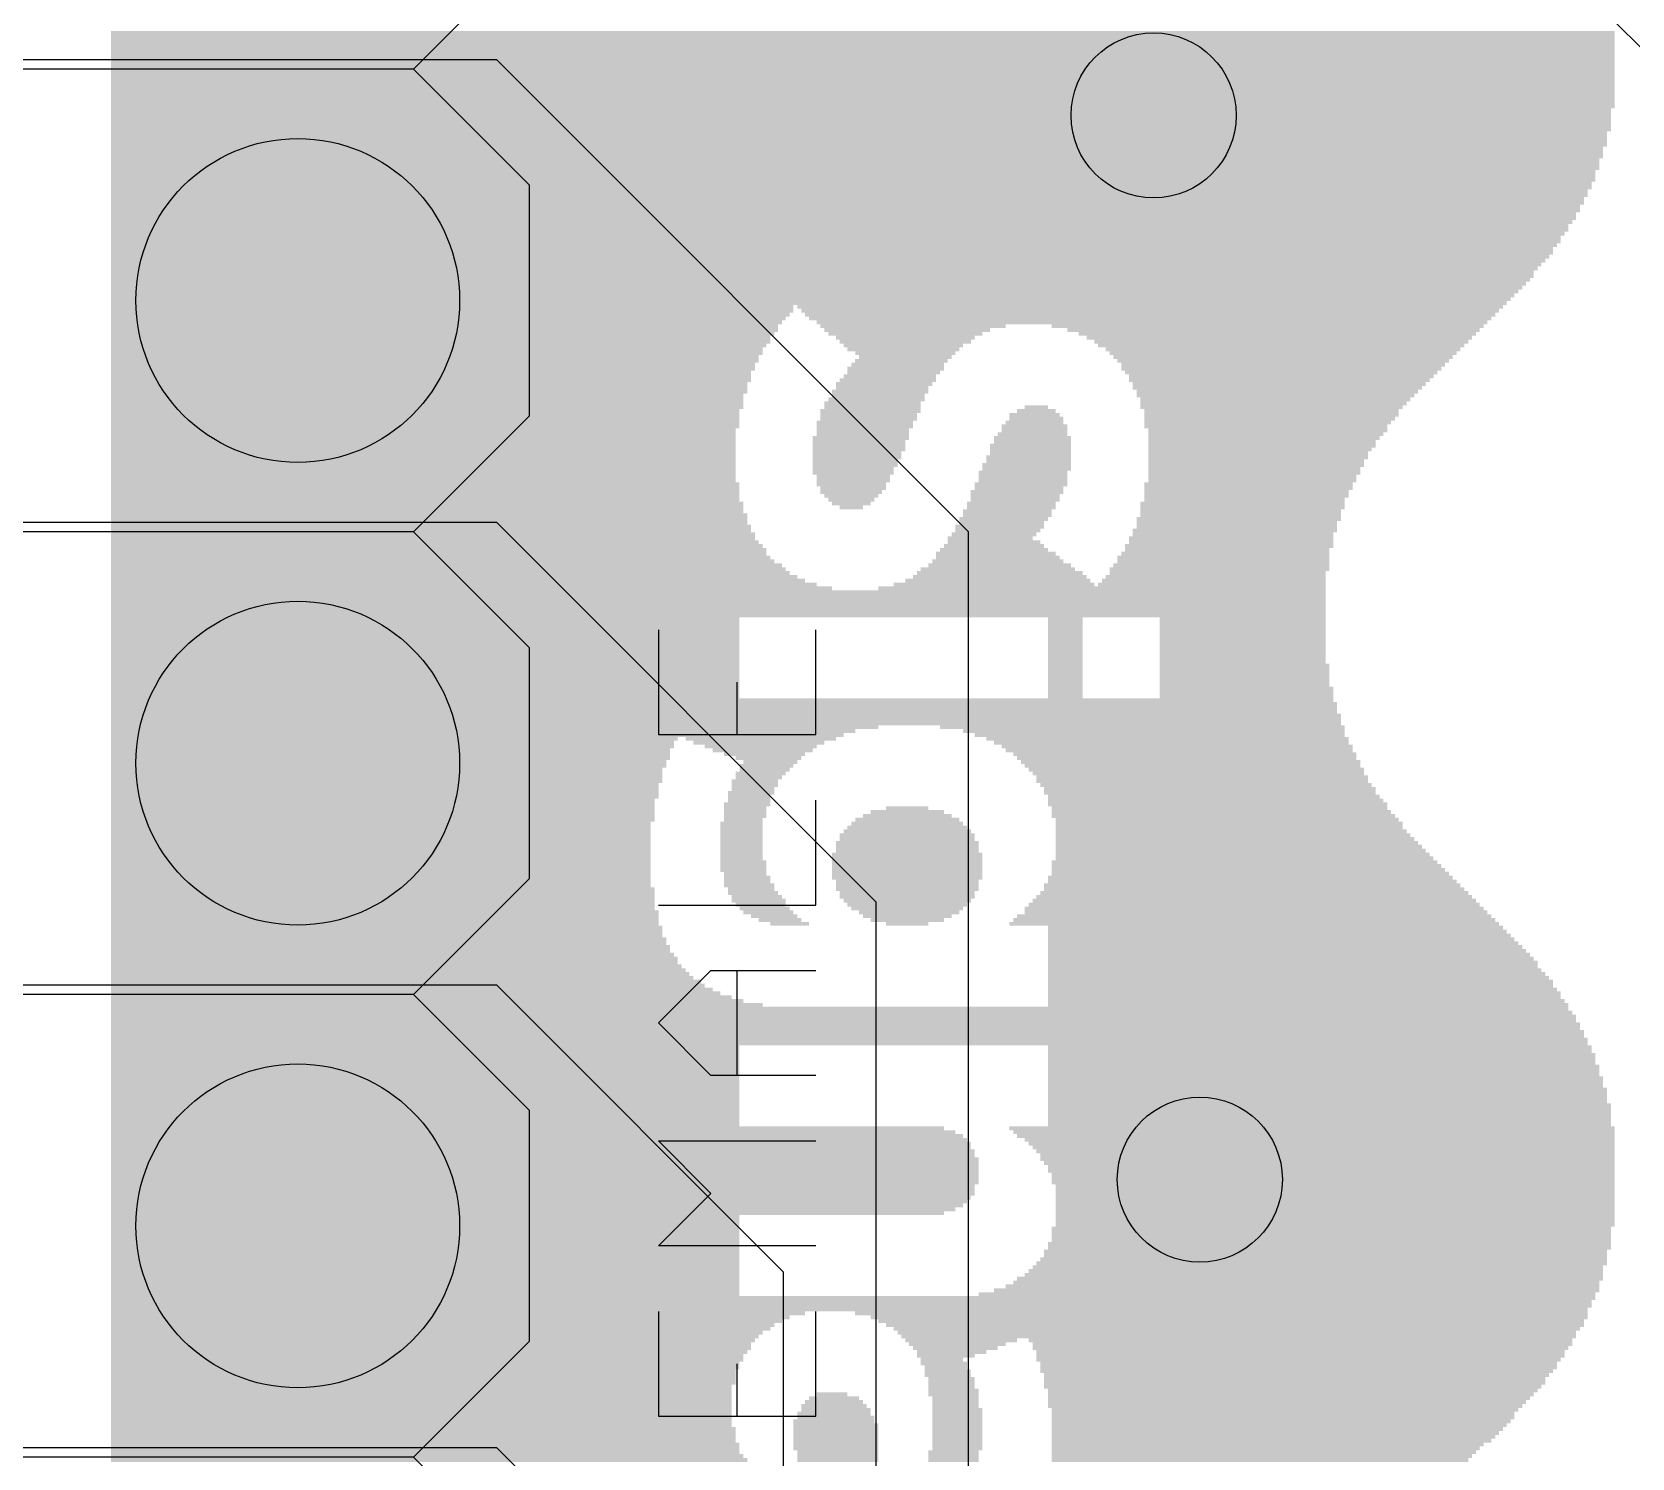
# Model space of a CAD drawing. Extents: x -40.8 to 40.8, y -42.1 to 43.9.
# Drawn here: x -32.45 to -23.66, y 0 to 7.82 of the extents above; entities that cross this region are included whole.
import ezdxf

# ---------------------------------------------------------------- set-up
doc = ezdxf.new("R2010")
doc.units = 0
for name, color, linetype in [('1', 22, 'CONTINUOUS'), ('16', 5, 'CONTINUOUS'), ('17', 82, 'CONTINUOUS'), ('18', 82, 'CONTINUOUS'), ('200', 2, 'CONTINUOUS'), ('21', 2, 'CONTINUOUS'), ('27', 253, 'CONTINUOUS')]:
    doc.layers.add(name, color=color, linetype=linetype)

# ---------------------------------------------------------------- blocks, each defined once
blk = doc.blocks.new('ROUNDP')
blk.add_circle((0, 0), 0.5)
blk = doc.blocks.new('RECT')
blk.add_solid([(-0.5, -0.5), (0.5, -0.5), (-0.5, 0.5), (0.5, 0.5)])
blk = doc.blocks.new('ROUNDV')
blk.add_circle((0, 0), 0.5)

msp = doc.modelspace()

# ---------------------------------------------------------------- linework, layer by layer
at = {"layer": '1'}
for p, q in [((-29.8958, 7.6708), (-34.16, 7.6708)), ((-27.305, 5.08), (-29.8958, 7.6708)), ((-29.8958, 5.1308), (-34.16, 5.1308)), ((-27.813, 3.048), (-29.8958, 5.1308)), ((-27.305, -0.889), (-27.305, 5.08)), ((-27.813, -1.27), (-27.813, 3.048)), ((-29.8958, 2.5908), (-34.16, 2.5908)), ((-28.321, 1.016), (-29.8958, 2.5908)), ((-28.321, -3.302), (-28.321, 1.016)), ((-29.8958, 0.0508), (-34.16, 0.0508)), ((-28.829, -1.016), (-29.8958, 0.0508))]:
    msp.add_line(p, q, dxfattribs=at)
at = {"layer": '16'}
msp.add_line((-7.62, -8.255), (-25.028, 9.153), dxfattribs=at)
at = {"layer": '21'}
for p, q in [((-29.718, 8.255), (-30.353, 7.62)), ((-30.353, 7.62), (-36.703, 7.62)), ((-30.353, 7.62), (-29.718, 6.985)), ((-29.718, 6.985), (-29.718, 5.715)), ((-29.718, 5.715), (-30.353, 5.08)), ((-30.353, 5.08), (-36.703, 5.08)), ((-30.353, 5.08), (-29.718, 4.445)), ((-29.718, 4.445), (-29.718, 3.175)), ((-29.718, 3.175), (-30.353, 2.54)), ((-30.353, 2.54), (-36.703, 2.54)), ((-30.353, 2.54), (-29.718, 1.905)), ((-29.718, 1.905), (-29.718, 0.635)), ((-29.718, 0.635), (-30.353, 0)), ((-30.353, 0), (-36.703, 0)), ((-30.353, 0), (-29.718, -0.635))]:
    msp.add_line(p, q, dxfattribs=at)
at = {"layer": '27'}
for p, q in [((-29.0075, 4.5429), (-29.0075, 3.9667)), ((-28.1432, 3.9667), (-28.1432, 4.5429)), ((-28.5754, 3.9667), (-28.5754, 4.2548)), ((-29.0075, 3.9667), (-28.1432, 3.9667)), ((-28.1432, 3.0312), (-28.1432, 3.6074)), ((-29.0075, 3.0312), (-28.1432, 3.0312)), ((-29.0075, 2.3838), (-28.7194, 2.6719)), ((-28.7194, 2.6719), (-28.1432, 2.6719)), ((-28.5754, 2.0956), (-28.5754, 2.6719)), ((-28.7194, 2.0956), (-29.0075, 2.3838)), ((-28.1432, 2.0956), (-28.7194, 2.0956)), ((-28.7194, 1.4482), (-29.0075, 1.7363)), ((-29.0075, 1.7363), (-28.1432, 1.7363)), ((-29.0075, 1.1601), (-28.7194, 1.4482)), ((-28.1432, 1.1601), (-29.0075, 1.1601)), ((-29.0075, 0.8008), (-29.0075, 0.2246)), ((-28.1432, 0.2246), (-28.1432, 0.8008)), ((-28.5754, 0.2246), (-28.5754, 0.5127)), ((-29.0075, 0.2246), (-28.1432, 0.2246))]:
    msp.add_line(p, q, dxfattribs=at)

# ---------------------------------------------------------------- block references
at = {"layer": '17', "xscale": 1.778, "yscale": 1.778, "rotation": 270}
for p in [(-30.988, 6.35), (-30.988, 6.35), (-30.988, 3.81), (-30.988, 3.81), (-30.988, 1.27), (-30.988, 1.27)]:
    msp.add_blockref('ROUNDP', p, dxfattribs=at)
at = {"layer": '18', "xscale": 0.9064, "yscale": 0.9064}
for p in [(-26.289, 7.366), (-26.289, 7.366), (-26.035, 1.524), (-26.035, 1.524)]:
    msp.add_blockref('ROUNDV', p, dxfattribs=at)
at = {"layer": '200', "yscale": 0.0212}
for p, xscale in [((-27.885, 7.8181), 8.2563), ((-27.885, 7.797), 8.2563), ((-27.885, 7.7758), 8.2563), ((-27.885, 7.7546), 8.2563), ((-27.885, 7.7335), 8.2563), ((-27.885, 7.7123), 8.2563), ((-27.885, 7.6911), 8.2563), ((-27.885, 7.6699), 8.2563), ((-27.885, 7.6488), 8.2563), ((-27.885, 7.6276), 8.2563), ((-27.885, 7.6064), 8.2563), ((-27.885, 7.5853), 8.2563), ((-27.885, 7.5641), 8.2563), ((-27.885, 7.5429), 8.2563), ((-27.885, 7.5218), 8.2563), ((-27.885, 7.5006), 8.2563), ((-27.885, 7.4794), 8.2563), ((-27.885, 7.4582), 8.2563), ((-27.885, 7.4371), 8.2563), ((-27.885, 7.4159), 8.2563), ((-27.8956, 7.3947), 8.2351), ((-27.8956, 7.3736), 8.2351), ((-27.8956, 7.3524), 8.2351), ((-27.8956, 7.3312), 8.2351), ((-27.8956, 7.3101), 8.2351), ((-27.8956, 7.2889), 8.2351), ((-27.9063, 7.2677), 8.2139), ((-27.9063, 7.2465), 8.2139), ((-27.9063, 7.2254), 8.2139), ((-27.9063, 7.2042), 8.2139), ((-27.9168, 7.183), 8.1928), ((-27.9168, 7.1619), 8.1928), ((-27.9168, 7.1407), 8.1928), ((-27.9274, 7.1195), 8.1716), ((-27.9274, 7.0984), 8.1716), ((-27.9274, 7.0772), 8.1716), ((-27.938, 7.056), 8.1504), ((-27.938, 7.0348), 8.1504), ((-27.938, 7.0137), 8.1504), ((-27.9486, 6.9925), 8.1293), ((-27.9486, 6.9713), 8.1293), ((-27.9592, 6.9502), 8.1081), ((-27.9592, 6.929), 8.1081), ((-27.9698, 6.9078), 8.0869), ((-27.9698, 6.8867), 8.0869), ((-27.9804, 6.8655), 8.0657), ((-27.9804, 6.8443), 8.0657), ((-27.9909, 6.8231), 8.0446), ((-27.9909, 6.802), 8.0446), ((-28.0015, 6.7808), 8.0234), ((-28.0121, 6.7596), 8.0022), ((-28.0121, 6.7385), 8.0022), ((-28.0227, 6.7173), 7.9811), ((-28.0333, 6.6961), 7.9599), ((-28.0333, 6.675), 7.9599), ((-28.0439, 6.6538), 7.9387), ((-28.0544, 6.6326), 7.9176), ((-28.0544, 6.6114), 7.9176), ((-28.065, 6.5903), 7.8964), ((-28.0756, 6.5691), 7.8752), ((-28.0862, 6.5479), 7.854), ((-28.0968, 6.5268), 7.8329), ((-28.1074, 6.5056), 7.8117), ((-28.1074, 6.4844), 7.8117), ((-28.118, 6.4633), 7.7905), ((-28.1285, 6.4421), 7.7694), ((-28.1391, 6.4209), 7.7482), ((-28.1497, 6.3997), 7.727), ((-28.1603, 6.3786), 7.7059), ((-28.1709, 6.3574), 7.6847), ((-28.1815, 6.3362), 7.6635), ((-30.1397, 6.3151), 3.7471), ((-26.308, 6.3151), 3.8741), ((-30.1397, 6.2939), 3.7471), ((-30.1502, 6.2727), 3.7259), ((-30.1714, 6.2304), 3.6836), ((-30.1608, 6.2516), 3.7047), ((-26.3079, 6.2939), 3.8318), ((-26.3079, 6.2727), 3.7894), ((-26.308, 6.2516), 3.7471), ((-26.2973, 6.2304), 3.6836), ((-30.182, 6.2092), 3.6624), ((-30.182, 6.188), 3.6624), ((-30.1926, 6.1669), 3.6412), ((-30.2032, 6.1457), 3.62), ((-27.6099, 6.2092), 1.0161), ((-27.6417, 6.188), 0.9103), ((-27.6522, 6.1669), 0.8468), ((-27.6522, 6.1457), 0.7622), ((-25.6622, 6.2092), 2.371), ((-25.6305, 6.188), 2.2652), ((-25.6093, 6.1669), 2.1806), ((-25.5987, 6.1457), 2.117), ((-30.2032, 6.1245), 3.62), ((-30.2138, 6.1034), 3.5989), ((-30.2244, 6.0822), 3.5777), ((-30.2244, 6.061), 3.5777), ((-27.6522, 6.1245), 0.7198), ((-27.6628, 6.1034), 0.6562), ((-27.6628, 6.0822), 0.614), ((-27.6522, 6.061), 0.5504), ((-25.5882, 6.1245), 2.0535), ((-25.5882, 6.1034), 2.0111), ((-25.5776, 6.0822), 1.9477), ((-25.5776, 6.061), 1.9053), ((-30.235, 6.0399), 3.5565), ((-30.235, 6.0187), 3.5565), ((-30.2455, 5.9975), 3.5354), ((-30.2455, 5.9763), 3.5354), ((-27.7051, 5.9763), 0.5293), ((-27.6945, 5.9975), 0.5081), ((-27.6734, 6.0187), 0.5081), ((-27.6522, 6.0399), 0.508), ((-25.5776, 6.0399), 1.8629), ((-25.5776, 6.0187), 1.8207), ((-25.5776, 5.9975), 1.7783), ((-25.5882, 5.9763), 1.7571), ((-30.2561, 5.9552), 3.5142), ((-30.2561, 5.934), 3.5142), ((-30.2561, 5.9128), 3.5142), ((-30.2667, 5.8917), 3.493), ((-27.7687, 5.8917), 0.5293), ((-27.7475, 5.9128), 0.5293), ((-27.7369, 5.934), 0.5081), ((-27.7157, 5.9552), 0.5081), ((-25.5881, 5.9552), 1.7148), ((-25.5881, 5.934), 1.6724), ((-25.5987, 5.9128), 1.6512), ((-25.5988, 5.8917), 1.6089), ((-30.2667, 5.8705), 3.493), ((-30.2667, 5.8493), 3.493), ((-30.2773, 5.8282), 3.4719), ((-30.2773, 5.807), 3.4719), ((-27.811, 5.807), 0.5292), ((-27.7898, 5.8493), 0.5292), ((-27.8004, 5.8282), 0.508), ((-27.7793, 5.8705), 0.5081), ((-25.6093, 5.8705), 1.5878), ((-25.6093, 5.8493), 1.5454), ((-25.6199, 5.8282), 1.5242), ((-25.6198, 5.807), 1.4819), ((-30.2773, 5.7858), 3.4719), ((-30.2773, 5.7646), 3.4719), ((-30.2879, 5.7435), 3.4507), ((-30.2879, 5.7223), 3.4507), ((-30.2879, 5.7011), 3.4507), ((-27.8427, 5.7435), 0.5504), ((-27.8533, 5.7223), 0.5292), ((-27.8533, 5.7011), 0.5292), ((-27.8322, 5.7858), 0.5293), ((-27.8322, 5.7646), 0.5293), ((-26.943, 5.7223), 0.2752), ((-26.9324, 5.7011), 0.2964), ((-26.9325, 5.7435), 0.2117), ((-26.9324, 5.7646), 0.127), ((-25.6304, 5.7858), 1.4607), ((-25.641, 5.7646), 1.4395), ((-25.6517, 5.7011), 1.3761), ((-25.641, 5.7435), 1.3973), ((-25.641, 5.7223), 1.3973), ((-30.2879, 5.68), 3.4507), ((-30.2879, 5.6588), 3.4507), ((-30.2985, 5.6376), 3.4295), ((-30.2985, 5.6165), 3.4295), ((-27.8745, 5.68), 0.5292), ((-27.8745, 5.6588), 0.5292), ((-27.885, 5.6376), 0.5081), ((-27.885, 5.6165), 0.5081), ((-26.9536, 5.6165), 0.381), ((-26.9431, 5.6588), 0.3599), ((-26.9431, 5.6376), 0.3599), ((-26.943, 5.68), 0.3176), ((-25.6623, 5.68), 1.3549), ((-25.6729, 5.6588), 1.3337), ((-25.6623, 5.6376), 1.3125), ((-25.6728, 5.6165), 1.2914), ((-30.2985, 5.5953), 3.4295), ((-30.2985, 5.5741), 3.4295), ((-30.2985, 5.5529), 3.4295), ((-30.2985, 5.5318), 3.4295), ((-27.9063, 5.5741), 0.5081), ((-27.9063, 5.5529), 0.5081), ((-27.9063, 5.5318), 0.5081), ((-27.8956, 5.5953), 0.5293), ((-26.9642, 5.5529), 0.4446), ((-26.9642, 5.5318), 0.4446), ((-26.9536, 5.5953), 0.4234), ((-26.9536, 5.5741), 0.4234), ((-25.6834, 5.5953), 1.2702), ((-25.694, 5.5741), 1.249), ((-25.694, 5.5529), 1.249), ((-25.7046, 5.5318), 1.2279), ((-30.2985, 5.5106), 3.4295), ((-30.2985, 5.4894), 3.4295), ((-30.2985, 5.4683), 3.4295), ((-30.2985, 5.4471), 3.4295), ((-27.9169, 5.5106), 0.4869), ((-27.9169, 5.4894), 0.4869), ((-27.9274, 5.4683), 0.4658), ((-27.9274, 5.4471), 0.4658), ((-26.9854, 5.4471), 0.4869), ((-26.9748, 5.4894), 0.4657), ((-26.9748, 5.4683), 0.4657), ((-26.9642, 5.5106), 0.4446), ((-25.7152, 5.5106), 1.2067), ((-25.7152, 5.4894), 1.2067), ((-25.7258, 5.4683), 1.1855), ((-25.7258, 5.4471), 1.1855), ((-30.2985, 5.4259), 3.4295), ((-30.2985, 5.4047), 3.4295), ((-30.2985, 5.3836), 3.4295), ((-30.2985, 5.3624), 3.4295), ((-27.938, 5.4259), 0.4446), ((-27.938, 5.4047), 0.4446), ((-27.938, 5.3836), 0.4022), ((-27.938, 5.3624), 0.4022), ((-27.0066, 5.4047), 0.4869), ((-27.0066, 5.3836), 0.4869), ((-27.0066, 5.3624), 0.4869), ((-26.9854, 5.4259), 0.4869), ((-25.7363, 5.4259), 1.1644), ((-25.7363, 5.4047), 1.1644), ((-25.7469, 5.3836), 1.1432), ((-25.7469, 5.3624), 1.1432), ((-30.2879, 5.3412), 3.4507), ((-30.2879, 5.3201), 3.4507), ((-30.2879, 5.2989), 3.4507), ((-30.2879, 5.2777), 3.4507), ((-27.9486, 5.3412), 0.381), ((-27.9486, 5.2989), 0.3387), ((-27.938, 5.3201), 0.3598), ((-27.9486, 5.2777), 0.2964), ((-27.0383, 5.2989), 0.5081), ((-27.0489, 5.2777), 0.4869), ((-27.0171, 5.3412), 0.508), ((-27.0277, 5.3201), 0.4869), ((-25.7681, 5.3412), 1.1432), ((-25.7681, 5.3201), 1.1432), ((-25.7787, 5.2989), 1.122), ((-25.7787, 5.2777), 1.122), ((-30.2879, 5.2566), 3.4507), ((-30.2773, 5.2354), 3.4719), ((-30.2773, 5.2142), 3.4719), ((-30.2773, 5.1931), 3.4719), ((-27.9486, 5.2566), 0.254), ((-27.9486, 5.2354), 0.2117), ((-27.9486, 5.2142), 0.127), ((-27.0912, 5.1931), 0.487), ((-27.0701, 5.2354), 0.4869), ((-27.0701, 5.2142), 0.4869), ((-27.0489, 5.2566), 0.4869), ((-25.7998, 5.2354), 1.122), ((-25.7998, 5.2142), 1.122), ((-25.8104, 5.1931), 1.1008), ((-25.7893, 5.2566), 1.1009), ((-30.2667, 5.1719), 3.493), ((-30.2667, 5.1507), 3.493), ((-30.2667, 5.1295), 3.493), ((-30.2561, 5.1084), 3.5142), ((-30.2561, 5.0872), 3.5142), ((-27.1335, 5.1084), 0.4869), ((-27.1441, 5.0872), 0.4657), ((-27.1124, 5.1507), 0.4869), ((-27.123, 5.1295), 0.4657), ((-27.0912, 5.1719), 0.487), ((-25.8422, 5.0872), 1.122), ((-25.821, 5.1507), 1.122), ((-25.8316, 5.1295), 1.1008), ((-25.8316, 5.1084), 1.1008), ((-25.8104, 5.1719), 1.1008), ((-30.2455, 5.066), 3.5354), ((-30.2455, 5.0449), 3.5354), ((-30.235, 5.0237), 3.5565), ((-30.2244, 5.0025), 3.5777), ((-27.1653, 5.0025), 0.5504), ((-27.1865, 5.0449), 0.4657), ((-27.1653, 5.0237), 0.508), ((-27.1653, 5.066), 0.4658), ((-25.8739, 5.0025), 1.1432), ((-25.8633, 5.0449), 1.122), ((-25.8633, 5.0237), 1.122), ((-25.8528, 5.066), 1.1009), ((-30.2138, 4.9814), 3.5989), ((-30.2138, 4.9602), 3.5989), ((-30.2032, 4.939), 3.62), ((-30.1926, 4.9178), 3.6412), ((-27.1441, 4.9178), 0.7198), ((-27.1547, 4.9602), 0.6562), ((-27.1441, 4.939), 0.6774), ((-27.1653, 4.9814), 0.5928), ((-25.9057, 4.939), 1.1644), ((-25.9057, 4.9178), 1.1644), ((-25.8951, 4.9602), 1.1432), ((-25.8845, 4.9814), 1.122), ((-30.1714, 4.8967), 3.6836), ((-30.1502, 4.8543), 3.7259), ((-30.1291, 4.8332), 3.7682), ((-30.1608, 4.8755), 3.7047), ((-27.1335, 4.8332), 0.9527), ((-27.1335, 4.8543), 0.9103), ((-27.1441, 4.8755), 0.8468), ((-27.1335, 4.8967), 0.7833), ((-25.9481, 4.8332), 1.2067), ((-25.9269, 4.8755), 1.2067), ((-25.9375, 4.8543), 1.1855), ((-25.9163, 4.8967), 1.1855), ((-30.1079, 4.812), 3.8106), ((-30.0762, 4.7908), 3.8741), ((-30.0338, 4.7697), 3.9588), ((-28.679, 4.7485), 6.6685), ((-26.5725, 4.7697), 2.4557), ((-27.1653, 4.7908), 1.1008), ((-27.1441, 4.812), 1.0162), ((-25.9692, 4.7908), 1.249), ((-25.9586, 4.812), 1.2278), ((-28.679, 4.7273), 6.6685), ((-28.679, 4.7061), 6.6685), ((-28.679, 4.685), 6.6685), ((-28.679, 4.6638), 6.6685), ((-28.679, 4.6426), 6.6685), ((-28.679, 4.6215), 6.6685), ((-30.2879, 4.6003), 3.4507), ((-30.2879, 4.5791), 3.4507), ((-30.2879, 4.5579), 3.4507), ((-26.7736, 4.6003), 0.1905), ((-26.7736, 4.5791), 0.1905), ((-26.7736, 4.5579), 0.1905), ((-25.7999, 4.6003), 0.9103), ((-25.7999, 4.5791), 0.9103), ((-25.7999, 4.5579), 0.9103), ((-30.2879, 4.5368), 3.4507), ((-30.2879, 4.5156), 3.4507), ((-30.2879, 4.4944), 3.4507), ((-30.2879, 4.4733), 3.4507), ((-26.7736, 4.5368), 0.1905), ((-26.7736, 4.5156), 0.1905), ((-26.7736, 4.4944), 0.1905), ((-26.7736, 4.4733), 0.1905), ((-25.7999, 4.5368), 0.9103), ((-25.7999, 4.5156), 0.9103), ((-25.7999, 4.4944), 0.9103), ((-25.7999, 4.4733), 0.9103), ((-30.2879, 4.4521), 3.4507), ((-30.2879, 4.4309), 3.4507), ((-30.2879, 4.4098), 3.4507), ((-30.2879, 4.3886), 3.4507), ((-26.7736, 4.4521), 0.1905), ((-26.7736, 4.4309), 0.1905), ((-26.7736, 4.4098), 0.1905), ((-26.7736, 4.3886), 0.1905), ((-25.7999, 4.4521), 0.9103), ((-25.7999, 4.4309), 0.9103), ((-25.7999, 4.4098), 0.9103), ((-25.7999, 4.3886), 0.9103), ((-30.2879, 4.3674), 3.4507), ((-30.2879, 4.3463), 3.4507), ((-30.2879, 4.3251), 3.4507), ((-30.2879, 4.3039), 3.4507), ((-26.7736, 4.3674), 0.1905), ((-26.7736, 4.3463), 0.1905), ((-26.7736, 4.3251), 0.1905), ((-26.7736, 4.3039), 0.1905), ((-25.7999, 4.3674), 0.9103), ((-25.7893, 4.3463), 0.9315), ((-25.7893, 4.3251), 0.9315), ((-25.7893, 4.3039), 0.9315), ((-30.2879, 4.2827), 3.4507), ((-30.2879, 4.2616), 3.4507), ((-30.2879, 4.2404), 3.4507), ((-30.2879, 4.2192), 3.4507), ((-26.7736, 4.2827), 0.1905), ((-26.7736, 4.2616), 0.1905), ((-26.7736, 4.2404), 0.1905), ((-26.7736, 4.2192), 0.1905), ((-25.7893, 4.2827), 0.9315), ((-25.7893, 4.2616), 0.9315), ((-25.7893, 4.2404), 0.9315), ((-25.7787, 4.2192), 0.9527), ((-30.2879, 4.1981), 3.4507), ((-30.2879, 4.1769), 3.4507), ((-28.6578, 4.1557), 6.7109), ((-28.6472, 4.1346), 6.732), ((-26.7736, 4.1981), 0.1905), ((-26.7736, 4.1769), 0.1905), ((-25.7787, 4.1981), 0.9527), ((-25.7787, 4.1769), 0.9527), ((-28.6472, 4.1134), 6.732), ((-28.6472, 4.0922), 6.732), ((-28.6366, 4.071), 6.7532), ((-28.6366, 4.0499), 6.7532), ((-28.6366, 4.0287), 6.7532), ((-29.9068, 4.0075), 4.2128), ((-29.9703, 3.9864), 4.0858), ((-30.0021, 3.9652), 4.0223), ((-30.4572, 3.944), 3.112), ((-28.4461, 3.944), 0.8256), ((-26.3503, 4.0075), 2.2229), ((-26.2868, 3.9864), 2.0959), ((-26.255, 3.9652), 2.0323), ((-26.2127, 3.944), 1.9899), ((-30.4678, 3.9229), 3.0908), ((-30.4678, 3.9017), 3.0908), ((-30.4784, 3.8805), 3.0696), ((-30.4784, 3.8593), 3.0696), ((-28.4567, 3.9229), 0.7198), ((-28.446, 3.9017), 0.6139), ((-28.4355, 3.8805), 0.5504), ((-28.4249, 3.8593), 0.4446), ((-26.1915, 3.9229), 1.9476), ((-26.1598, 3.9017), 1.9265), ((-26.1492, 3.8805), 1.9053), ((-26.1174, 3.8593), 1.8841), ((-30.4784, 3.8382), 3.0696), ((-30.489, 3.817), 3.0485), ((-30.489, 3.7958), 3.0485), ((-30.4996, 3.7747), 3.0273), ((-28.4038, 3.8382), 0.3599), ((-28.4143, 3.7958), 0.2964), ((-28.4249, 3.7747), 0.2752), ((-28.3932, 3.817), 0.2963), ((-26.1068, 3.8382), 1.863), ((-26.0856, 3.817), 1.863), ((-26.075, 3.7958), 1.8418), ((-26.0539, 3.7747), 1.8418), ((-30.4996, 3.7535), 3.0273), ((-30.4996, 3.7323), 3.0273), ((-30.4996, 3.7112), 3.0273), ((-30.5102, 3.69), 3.0061), ((-28.4779, 3.7112), 0.2541), ((-28.4779, 3.69), 0.2541), ((-28.4461, 3.7535), 0.2752), ((-28.4566, 3.7323), 0.2541), ((-26.0433, 3.7535), 1.8206), ((-26.0221, 3.7323), 1.8206), ((-26.0221, 3.7112), 1.8206), ((-26.0009, 3.69), 1.8207), ((-30.5102, 3.6688), 3.0061), ((-30.5102, 3.6476), 3.0061), ((-30.5102, 3.6265), 3.0061), ((-30.5208, 3.6053), 2.9849), ((-28.499, 3.6476), 0.254), ((-28.5096, 3.6265), 0.2328), ((-28.5096, 3.6053), 0.2328), ((-28.4885, 3.6688), 0.2329), ((-25.9798, 3.6688), 1.8206), ((-25.9798, 3.6476), 1.8206), ((-25.9586, 3.6265), 1.8206), ((-25.948, 3.6053), 1.8418), ((-30.5208, 3.5841), 2.9849), ((-30.5208, 3.563), 2.9849), ((-30.5208, 3.5418), 2.9849), ((-30.5208, 3.5206), 2.9849), ((-28.5202, 3.5841), 0.254), ((-28.5308, 3.563), 0.2329), ((-28.5308, 3.5418), 0.2329), ((-28.5308, 3.5206), 0.2329), ((-27.6417, 3.5206), 0.4869), ((-27.6416, 3.5418), 0.4022), ((-27.6417, 3.563), 0.2329), ((-25.9375, 3.5841), 1.8629), ((-25.9269, 3.563), 1.8417), ((-25.9163, 3.5418), 1.8629), ((-25.9057, 3.5206), 1.8841), ((-30.5208, 3.4995), 2.9849), ((-30.5313, 3.4783), 2.9638), ((-30.5313, 3.4571), 2.9638), ((-30.5313, 3.4359), 2.9638), ((-28.552, 3.4783), 0.2329), ((-28.552, 3.4571), 0.2329), ((-28.552, 3.4359), 0.2329), ((-28.5414, 3.4995), 0.2117), ((-27.6416, 3.4359), 0.6986), ((-27.6417, 3.4571), 0.6563), ((-27.6417, 3.4783), 0.6139), ((-27.6416, 3.4995), 0.5716), ((-25.8845, 3.4995), 1.8842), ((-25.874, 3.4783), 1.9053), ((-25.874, 3.4571), 1.9053), ((-25.8634, 3.4359), 1.9265), ((-30.5313, 3.4148), 2.9638), ((-30.5313, 3.3936), 2.9638), ((-30.5313, 3.3724), 2.9638), ((-30.5313, 3.3513), 2.9638), ((-30.5313, 3.3301), 2.9638), ((-28.552, 3.4148), 0.2329), ((-28.552, 3.3936), 0.2329), ((-28.552, 3.3724), 0.2329), ((-28.552, 3.3513), 0.2329), ((-28.552, 3.3301), 0.2329), ((-27.6417, 3.3724), 0.7833), ((-27.6417, 3.3513), 0.7833), ((-27.6417, 3.3301), 0.7833), ((-27.6416, 3.4148), 0.741), ((-27.6416, 3.3936), 0.741), ((-25.8105, 3.3301), 2.0323), ((-25.8528, 3.4148), 1.9477), ((-25.8422, 3.3936), 1.9688), ((-25.8316, 3.3724), 1.99), ((-25.821, 3.3513), 2.0112), ((-30.5313, 3.3089), 2.9638), ((-30.5313, 3.2878), 2.9638), ((-30.5313, 3.2666), 2.9638), ((-30.5313, 3.2454), 2.9638), ((-28.552, 3.3089), 0.2329), ((-28.552, 3.2878), 0.2329), ((-28.5414, 3.2666), 0.2541), ((-28.5414, 3.2454), 0.2541), ((-27.6416, 3.3089), 0.8256), ((-27.6416, 3.2878), 0.8256), ((-27.6416, 3.2666), 0.8256), ((-27.6416, 3.2454), 0.8256), ((-25.7787, 3.2454), 2.1381), ((-25.7892, 3.2666), 2.117), ((-25.7999, 3.3089), 2.0535), ((-25.7893, 3.2878), 2.0747), ((-30.5313, 3.2242), 2.9638), ((-30.5313, 3.2031), 2.9638), ((-30.5313, 3.1819), 2.9638), ((-30.5313, 3.1607), 2.9638), ((-28.5414, 3.2242), 0.2541), ((-28.5308, 3.2031), 0.2329), ((-28.5202, 3.1819), 0.254), ((-28.5202, 3.1607), 0.254), ((-27.6416, 3.2242), 0.8256), ((-27.6416, 3.2031), 0.8256), ((-27.6416, 3.1819), 0.8256), ((-27.6417, 3.1607), 0.7833), ((-25.7575, 3.1819), 2.2228), ((-25.7469, 3.1607), 2.244), ((-25.7681, 3.2242), 2.1593), ((-25.7575, 3.2031), 2.1805), ((-30.5313, 3.1396), 2.9638), ((-30.5208, 3.1184), 2.9849), ((-30.5208, 3.0972), 2.9849), ((-30.5208, 3.0761), 2.9849), ((-28.5096, 3.1396), 0.2752), ((-28.499, 3.1184), 0.254), ((-28.4884, 3.0972), 0.2752), ((-28.4672, 3.0761), 0.2753), ((-27.6417, 3.1396), 0.7833), ((-27.6417, 3.1184), 0.7833), ((-27.6416, 3.0972), 0.741), ((-27.6416, 3.0761), 0.741), ((-25.7363, 3.0761), 2.3922), ((-25.7364, 3.0972), 2.3499), ((-25.7469, 3.1396), 2.2864), ((-25.7364, 3.1184), 2.3075), ((-30.5208, 3.0549), 2.9849), ((-30.5208, 3.0337), 2.9849), ((-30.5208, 3.0125), 2.9849), ((-30.5102, 2.9914), 3.0061), ((-28.4567, 3.0549), 0.2964), ((-28.4461, 3.0337), 0.2752), ((-28.4249, 3.0125), 0.2752), ((-28.4037, 2.9914), 0.2752), ((-27.6416, 3.0549), 0.6986), ((-27.6417, 3.0337), 0.6563), ((-27.6417, 3.0125), 0.6139), ((-27.631, 2.9914), 0.5504), ((-25.7363, 3.0125), 2.5192), ((-25.7257, 2.9914), 2.5404), ((-25.7364, 3.0337), 2.4769), ((-25.7363, 3.0549), 2.4346), ((-30.5102, 2.9702), 3.0061), ((-30.5102, 2.949), 3.0061), ((-30.5102, 2.9279), 3.0061), ((-30.4996, 2.9067), 3.0273), ((-28.372, 2.9702), 0.254), ((-28.3403, 2.949), 0.2329), ((-28.2873, 2.9279), 0.2117), ((-27.6417, 2.9702), 0.4869), ((-27.6416, 2.949), 0.4022), ((-27.6417, 2.9279), 0.2329), ((-25.7363, 2.9279), 2.6886), ((-25.7363, 2.949), 2.6462), ((-25.7364, 2.9702), 2.6039), ((-25.6199, 2.9067), 2.498), ((-30.4996, 2.8855), 3.0273), ((-30.4996, 2.8644), 3.0273), ((-30.489, 2.8432), 3.0485), ((-30.489, 2.822), 3.0485), ((-30.4784, 2.8008), 3.0696), ((-25.5776, 2.822), 2.5827), ((-25.567, 2.8008), 2.6039), ((-25.6093, 2.8855), 2.5192), ((-25.5987, 2.8644), 2.5404), ((-25.5881, 2.8432), 2.5616), ((-30.4784, 2.7797), 3.0696), ((-30.4678, 2.7585), 3.0908), ((-30.4572, 2.7373), 3.112), ((-30.4572, 2.7162), 3.112), ((-25.5564, 2.7797), 2.6251), ((-25.5458, 2.7585), 2.6462), ((-25.5352, 2.7373), 2.6674), ((-25.5246, 2.7162), 2.6886), ((-30.4467, 2.695), 3.1331), ((-30.4361, 2.6738), 3.1543), ((-30.4255, 2.6527), 3.1755), ((-30.4149, 2.6315), 3.1966), ((-25.5246, 2.695), 2.6886), ((-25.5141, 2.6738), 2.7097), ((-25.5035, 2.6527), 2.7309), ((-25.4929, 2.6315), 2.7521), ((-30.3937, 2.6103), 3.239), ((-30.3831, 2.5891), 3.2602), ((-30.362, 2.568), 3.3025), ((-30.3408, 2.5468), 3.3448), ((-25.4823, 2.6103), 2.7733), ((-25.4823, 2.5891), 2.7733), ((-25.4717, 2.568), 2.7944), ((-25.4611, 2.5468), 2.8156), ((-30.3091, 2.5256), 3.4083), ((-30.2773, 2.5045), 3.4719), ((-30.2244, 2.4833), 3.5777), ((-28.0121, 2.4621), 8.0022), ((-25.4611, 2.5256), 2.8156), ((-25.4505, 2.5045), 2.8368), ((-25.4399, 2.4833), 2.8579), ((-28.0015, 2.441), 8.0234), ((-27.9909, 2.4198), 8.0446), ((-27.9909, 2.3986), 8.0446), ((-27.9804, 2.3774), 8.0657), ((-27.9804, 2.3563), 8.0657), ((-27.9698, 2.3351), 8.0869), ((-27.9698, 2.3139), 8.0869), ((-27.9592, 2.2928), 8.1081), ((-27.9592, 2.2716), 8.1081), ((-30.2879, 2.2504), 3.4507), ((-30.2879, 2.2292), 3.4507), ((-30.2879, 2.2081), 3.4507), ((-30.2879, 2.1869), 3.4507), ((-25.3764, 2.2504), 2.985), ((-25.3764, 2.2292), 2.985), ((-25.3659, 2.2081), 3.0061), ((-25.3659, 2.1869), 3.0061), ((-30.2879, 2.1657), 3.4507), ((-30.2879, 2.1446), 3.4507), ((-30.2879, 2.1234), 3.4507), ((-30.2879, 2.1022), 3.4507), ((-25.3659, 2.1657), 3.0061), ((-25.3553, 2.1446), 3.0273), ((-25.3553, 2.1234), 3.0273), ((-25.3553, 2.1022), 3.0273), ((-30.2879, 2.0811), 3.4507), ((-30.2879, 2.0599), 3.4507), ((-30.2879, 2.0387), 3.4507), ((-30.2879, 2.0175), 3.4507), ((-25.3447, 2.0811), 3.0485), ((-25.3447, 2.0599), 3.0485), ((-25.3447, 2.0387), 3.0485), ((-25.3341, 2.0175), 3.0696), ((-30.2879, 1.9964), 3.4507), ((-30.2879, 1.9752), 3.4507), ((-30.2879, 1.954), 3.4507), ((-30.2879, 1.9329), 3.4507), ((-25.3341, 1.9964), 3.0696), ((-25.3341, 1.9752), 3.0696), ((-25.3341, 1.954), 3.0696), ((-25.3235, 1.9329), 3.0908), ((-30.2879, 1.9117), 3.4507), ((-30.2879, 1.8905), 3.4507), ((-30.2879, 1.8694), 3.4507), ((-30.2879, 1.8482), 3.4507), ((-25.3235, 1.9117), 3.0908), ((-25.3235, 1.8905), 3.0908), ((-25.3235, 1.8694), 3.0908), ((-25.3235, 1.8482), 3.0908), ((-30.2879, 1.827), 3.4507), ((-29.7269, 1.8059), 4.5727), ((-29.6951, 1.7847), 4.6362), ((-29.674, 1.7635), 4.6785), ((-25.4188, 1.8059), 3.3237), ((-25.4082, 1.7847), 3.3025), ((-25.3976, 1.7635), 3.2814), ((-25.3235, 1.827), 3.0908), ((-29.6634, 1.7423), 4.6997), ((-29.6528, 1.7212), 4.7209), ((-29.6528, 1.7), 4.7209), ((-29.6422, 1.6788), 4.7421), ((-25.3764, 1.7423), 3.239), ((-25.3659, 1.7212), 3.2179), ((-25.3553, 1.7), 3.1967), ((-25.3447, 1.6788), 3.1755), ((-29.6422, 1.6577), 4.7421), ((-29.6316, 1.6365), 4.7632), ((-29.6316, 1.6153), 4.7632), ((-29.6316, 1.5942), 4.7632), ((-29.6316, 1.573), 4.7632), ((-25.3341, 1.6577), 3.1544), ((-25.3341, 1.6365), 3.1544), ((-25.3235, 1.6153), 3.1332), ((-25.3129, 1.5942), 3.112), ((-25.3129, 1.573), 3.112), ((-29.6316, 1.5518), 4.7632), ((-29.6316, 1.5306), 4.7632), ((-29.6316, 1.5095), 4.7632), ((-29.6422, 1.4883), 4.7421), ((-25.3023, 1.5518), 3.0908), ((-25.3023, 1.5306), 3.0908), ((-25.3023, 1.5095), 3.0908), ((-25.2918, 1.4883), 3.0697), ((-29.6422, 1.4671), 4.7421), ((-29.6422, 1.446), 4.7421), ((-29.6528, 1.4248), 4.7209), ((-29.6634, 1.4036), 4.6997), ((-25.2918, 1.4671), 3.0697), ((-25.2918, 1.446), 3.0697), ((-25.2918, 1.4248), 3.0697), ((-25.2918, 1.4036), 3.0697), ((-29.674, 1.3825), 4.6785), ((-29.6951, 1.3613), 4.6362), ((-29.7269, 1.3401), 4.5727), ((-30.2879, 1.3189), 3.4507), ((-25.2918, 1.3825), 3.0697), ((-25.2918, 1.3613), 3.0697), ((-25.2918, 1.3401), 3.0697), ((-25.2918, 1.3189), 3.0697), ((-30.2879, 1.2978), 3.4507), ((-30.2879, 1.2766), 3.4507), ((-30.2879, 1.2554), 3.4507), ((-30.2879, 1.2343), 3.4507), ((-25.3129, 1.2554), 3.0696), ((-25.3129, 1.2343), 3.0696), ((-25.2918, 1.2978), 3.0697), ((-25.2918, 1.2766), 3.0697), ((-30.2879, 1.2131), 3.4507), ((-30.2879, 1.1919), 3.4507), ((-30.2879, 1.1707), 3.4507), ((-30.2879, 1.1496), 3.4507), ((-25.3235, 1.1707), 3.0908), ((-25.3235, 1.1496), 3.0908), ((-25.3129, 1.2131), 3.0696), ((-25.3129, 1.1919), 3.0696), ((-30.2879, 1.1284), 3.4507), ((-30.2879, 1.1072), 3.4507), ((-30.2879, 1.0861), 3.4507), ((-30.2879, 1.0649), 3.4507), ((-30.2879, 1.0437), 3.4507), ((-25.387, 1.0437), 3.1332), ((-25.3659, 1.0649), 3.1331), ((-25.3553, 1.0861), 3.112), ((-25.3447, 1.1284), 3.0908), ((-25.3447, 1.1072), 3.0908), ((-30.2879, 1.0226), 3.4507), ((-30.2879, 1.0014), 3.4507), ((-30.2879, 0.9802), 3.4507), ((-30.2879, 0.9591), 3.4507), ((-25.4505, 0.9591), 3.2178), ((-25.4293, 0.9802), 3.2179), ((-25.4082, 1.0014), 3.1755), ((-25.3976, 1.0226), 3.1544), ((-30.2879, 0.9379), 3.4507), ((-30.2879, 0.9167), 3.4507), ((-30.2879, 0.8955), 3.4507), ((-27.938, 0.8744), 8.1504), ((-25.5564, 0.8955), 3.3872), ((-25.5035, 0.9167), 3.3237), ((-25.4717, 0.9379), 3.2602), ((-27.9486, 0.8532), 8.1293), ((-27.9486, 0.832), 8.1293), ((-27.9592, 0.8109), 8.1081), ((-30.1079, 0.7897), 3.8106), ((-25.9163, 0.7897), 4.0223), ((-30.1502, 0.7685), 3.7259), ((-30.1714, 0.7474), 3.6836), ((-30.1926, 0.7262), 3.6412), ((-30.2032, 0.705), 3.62), ((-25.8739, 0.7685), 3.9376), ((-25.8634, 0.7474), 3.8741), ((-25.8422, 0.7262), 3.8318), ((-25.8316, 0.705), 3.7682), ((-30.2244, 0.6838), 3.5777), ((-30.235, 0.6627), 3.5565), ((-30.2455, 0.6415), 3.5354), ((-30.2561, 0.6203), 3.5142), ((-25.8316, 0.6838), 3.7259), ((-25.821, 0.6627), 3.7048), ((-27.3453, 0.6415), 0.6139), ((-27.3664, 0.6203), 0.5292), ((-25.4823, 0.6415), 2.985), ((-25.4717, 0.6203), 2.9638), ((-30.2561, 0.5992), 3.5142), ((-30.2667, 0.578), 3.493), ((-30.2773, 0.5568), 3.4719), ((-30.2773, 0.5357), 3.4719), ((-27.377, 0.5992), 0.4658), ((-27.3982, 0.578), 0.3811), ((-27.4299, 0.5568), 0.3176), ((-27.4511, 0.5357), 0.2328), ((-25.4823, 0.5992), 2.9426), ((-25.4823, 0.578), 2.9003), ((-25.4823, 0.5568), 2.9003), ((-25.4929, 0.5357), 2.8791), ((-30.2879, 0.5145), 3.4507), ((-30.2879, 0.4933), 3.4507), ((-30.2985, 0.4721), 3.4295), ((-30.2985, 0.451), 3.4295), ((-30.2985, 0.4298), 3.4295), ((-27.4405, 0.5145), 0.254), ((-27.43, 0.4933), 0.2329), ((-27.4194, 0.4721), 0.2541), ((-27.4194, 0.451), 0.2541), ((-27.3982, 0.4298), 0.2541), ((-25.4929, 0.5145), 2.8368), ((-25.4929, 0.4933), 2.8368), ((-25.5035, 0.4721), 2.8157), ((-25.5035, 0.451), 2.7733), ((-25.5141, 0.4298), 2.7521), ((-30.2985, 0.4086), 3.4295), ((-30.3091, 0.3875), 3.4083), ((-30.3091, 0.3663), 3.4083), ((-30.3091, 0.3451), 3.4083), ((-28.0545, 0.3451), 0.1693), ((-27.3982, 0.4086), 0.2541), ((-27.3982, 0.3875), 0.2541), ((-27.3876, 0.3663), 0.2752), ((-27.3876, 0.3451), 0.2752), ((-25.5141, 0.4086), 2.7521), ((-25.5247, 0.3875), 2.7309), ((-25.5246, 0.3663), 2.6886), ((-25.5352, 0.3451), 2.6674), ((-30.3091, 0.324), 3.4083), ((-30.3091, 0.3028), 3.4083), ((-30.3091, 0.2816), 3.4083), ((-30.3091, 0.2604), 3.4083), ((-28.0439, 0.2816), 0.3599), ((-28.0333, 0.2604), 0.3811), ((-28.0439, 0.3028), 0.3175), ((-28.0439, 0.324), 0.2753), ((-27.377, 0.324), 0.254), ((-27.377, 0.3028), 0.254), ((-27.377, 0.2816), 0.254), ((-27.3664, 0.2604), 0.2752), ((-25.5564, 0.3028), 2.6251), ((-25.567, 0.2816), 2.6039), ((-25.5458, 0.324), 2.6462), ((-25.567, 0.2604), 2.5615), ((-30.3091, 0.2393), 3.4083), ((-30.3091, 0.2181), 3.4083), ((-30.3091, 0.1969), 3.4083), ((-30.3091, 0.1758), 3.4083), ((-28.0439, 0.1969), 0.4445), ((-28.0333, 0.1758), 0.4657), ((-28.0439, 0.2393), 0.4023), ((-28.0333, 0.2181), 0.4234), ((-27.3664, 0.2393), 0.2752), ((-27.3664, 0.2181), 0.2752), ((-27.3664, 0.1969), 0.2752), ((-27.3664, 0.1758), 0.2752), ((-25.5775, 0.2393), 2.5404), ((-25.5775, 0.2181), 2.5404), ((-25.5881, 0.1969), 2.5192), ((-25.5987, 0.1758), 2.498), ((-30.2985, 0.1546), 3.4295), ((-30.2985, 0.1334), 3.4295), ((-30.2985, 0.1123), 3.4295), ((-30.2985, 0.0911), 3.4295), ((-28.0333, 0.1546), 0.4657), ((-28.0333, 0.1334), 0.4657), ((-28.0333, 0.1123), 0.4657), ((-28.0333, 0.0911), 0.4657), ((-27.3664, 0.1546), 0.2752), ((-27.3664, 0.1334), 0.2752), ((-27.3664, 0.1123), 0.2752), ((-27.3664, 0.0911), 0.2752), ((-25.6093, 0.1546), 2.4768), ((-25.6198, 0.1334), 2.4557), ((-25.6304, 0.1123), 2.4345), ((-25.641, 0.0911), 2.4133), ((-30.2879, 0.0699), 3.4507), ((-30.2879, 0.0487), 3.4507), ((-30.2879, 0.0276), 3.4507), ((-30.2773, 0.0064), 3.4719), ((-28.0333, 0.0699), 0.4657), ((-28.0333, 0.0487), 0.4657), ((-28.0227, 0.0276), 0.4446), ((-28.0227, 0.0064), 0.4446), ((-27.3876, 0.0276), 0.2752), ((-27.3876, 0.0064), 0.2752), ((-27.3664, 0.0699), 0.2752), ((-27.3664, 0.0487), 0.2752), ((-25.6622, 0.0699), 2.371), ((-25.6728, 0.0487), 2.3498), ((-25.6834, 0.0276), 2.3287), ((-25.694, 0.0064), 2.3075), ((-30.2667, -0.0148), 3.493), ((-28.0227, -0.0148), 0.4446), ((-27.3876, -0.0148), 0.2752), ((-25.7046, -0.0148), 2.2863)]:
    msp.add_blockref('RECT', p, dxfattribs=dict(at, xscale=xscale))

doc.saveas('drawing.dxf')
